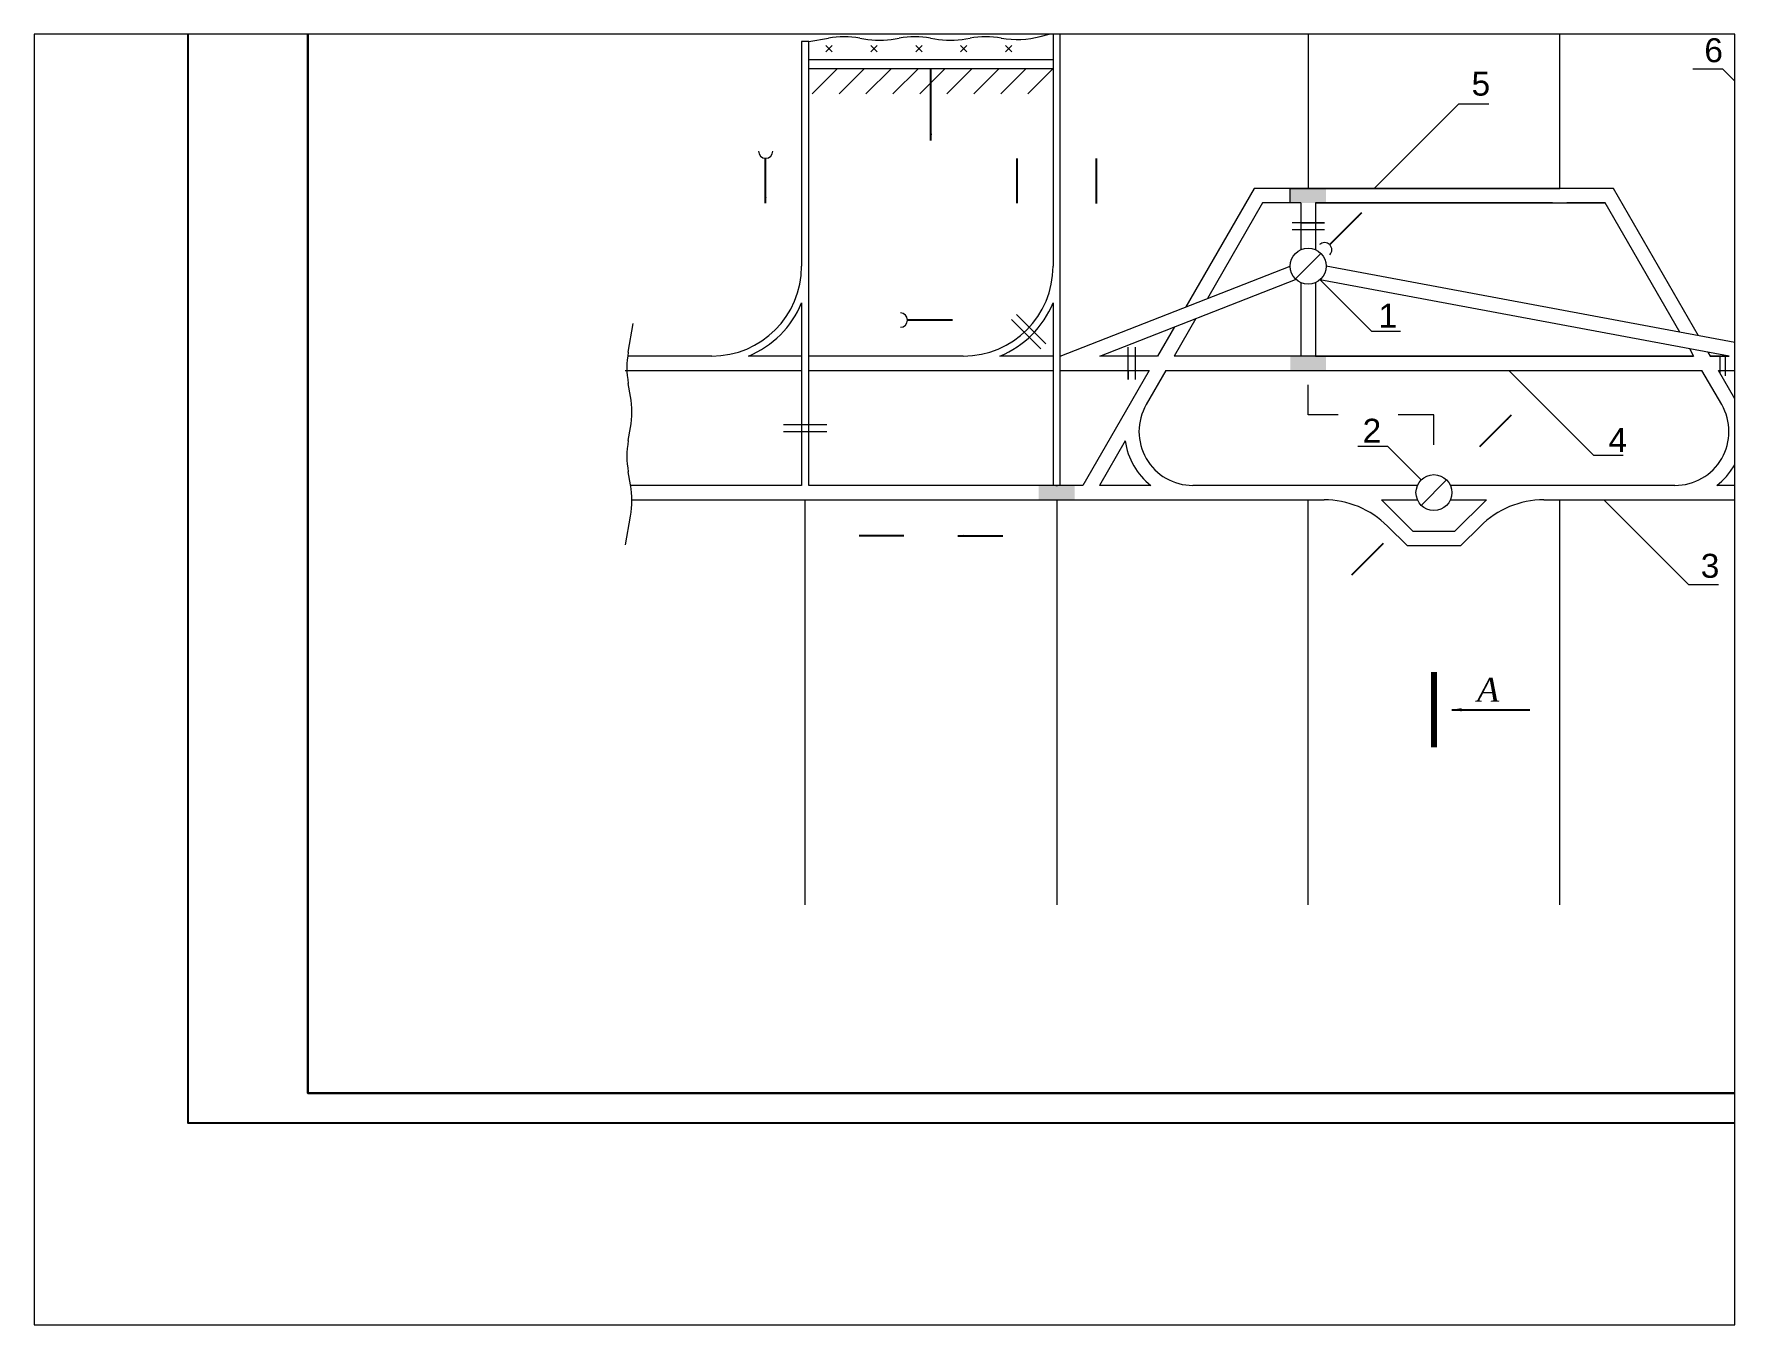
# Paper-space layout 'Лист1' of a CAD drawing. Header units: millimetres. Extents: x 26 to 231, y 20 to 176.
# The model-space entities are those that its viewports show. They can reach past a viewport. Long polylines and large blocks are cut down to what shows.
import ezdxf

# ---------------------------------------------------------------- set-up
doc = ezdxf.new("R2010")
doc.units = ezdxf.units.MM
doc.linetypes.add('ACAD_ISO02W100', pattern=[15, 12, -3])
doc.layers.get('0').update_dxf_attribs({"lineweight": 9})
doc.layers.add('osnovni', color=90, linetype='Continuous', lineweight=30)
doc.layers.add('Форматка', color=7, linetype='Continuous', lineweight=20)
doc.styles.add('ISO Proportional', font='ARIALUNI.TTF')
doc.styles.get("Standard").update_dxf_attribs({"font": 'txt.shx'})
doc.dimstyles.new('DIN', dxfattribs={"dimtxt": 3, "dimasz": 5, "dimexe": 1.25, "dimexo": 0.625, "dimtad": 1, "dimtih": 1, "dimdec": 4, "dimdsep": 46, "dimlunit": 6, "dimtxsty": 'Standard', "dimcen": 2.5, "dimadec": 0, "dimazin": 0, "dimtfac": 1, "dimtdec": 4, "dimtmove": 0, "dimatfit": 3, "dimfxl": 1, "dimtvp": 1, "dimtolj": 1, "dimtzin": 0, "dimarcsym": 0})
doc.dimstyles.new('ISO-25', dxfattribs={"dimtxt": 2.5, "dimasz": 2.5, "dimexe": 1.25, "dimexo": 0.625, "dimtad": 1, "dimtxsty": 'Standard', "dimcen": 2.5, "dimadec": 0, "dimazin": 0, "dimtfac": 1, "dimtmove": 0, "dimatfit": 3, "dimfxl": 1, "dimarcsym": 0})

msp = doc.modelspace()

# ---------------------------------------------------------------- linework, layer by layer
at = {"color": 0, "linetype": 'ACAD_ISO02W100'}
for p, q in [((632.75526, 661.63071), (632.75526, 542.87644)), ((758.75526, 542.87644), (758.75526, 661.63071)), ((632.75526, 542.87644), (758.75526, 542.87644)), ((506.39526, 394.19187), (507.11526, 394.19187)), ((380.75526, 184.14302), (380.75526, 386.99187)), ((380.75526, 386.99187), (506.75526, 386.99187)), ((506.75526, 386.99187), (506.75526, 184.14302)), ((632.75526, 184.14302), (632.75526, 386.99187)), ((669.50663, 386.99187), (687.50663, 386.99187)), ((704.0039, 386.99187), (722.0039, 386.99187)), ((758.75526, 184.14302), (758.75526, 386.99187))]:
    msp.add_line(p, q, dxfattribs=at)
at = {"color": 0}
for p, q in [((378.95526, 616.49187), (378.95526, 503.99187)), ((382.55526, 616.49187), (378.95526, 616.49187)), ((382.55526, 616.49187), (392.46764, 618.23969)), ((382.55526, 607.49187), (382.55526, 616.49187)), ((382.55526, 394.19187), (382.55526, 616.49187)), ((391.1214, 611.2885), (394.30338, 614.47048)), ((391.1214, 614.47048), (394.30338, 611.2885)), ((408.09597, 618.23969), (410.19418, 617.86972)), ((413.6214, 614.47048), (416.80338, 611.2885)), ((413.6214, 611.2885), (416.80338, 614.47048)), ((425.82251, 617.86972), (427.92071, 618.23969)), ((436.1214, 614.47047), (439.30338, 611.28849)), ((436.1214, 611.28849), (439.30338, 614.47047)), ((443.54905, 618.23969), (445.64725, 617.86972)), ((458.6214, 614.47047), (461.80338, 611.28849)), ((458.6214, 611.28849), (461.80338, 614.47047)), ((461.27559, 617.86972), (463.37379, 618.23969)), ((479.00213, 618.23969), (479.0898, 618.22423)), ((481.1214, 614.47046), (484.30338, 611.28848)), ((481.1214, 611.28848), (484.30338, 614.47046)), ((498.55083, 619.07391), (504.95526, 620.78998)), ((504.95526, 620.78998), (508.55549, 620.78998)), ((504.95526, 620.78998), (504.95526, 503.99187)), ((508.55553, 394.19187), (508.55549, 620.78998)), ((382.55526, 607.49187), (504.95526, 607.49187)), ((382.55526, 602.99187), (382.55526, 607.49187)), ((382.55526, 602.99187), (504.95526, 602.99187)), ((382.55526, 458.99187), (382.55526, 602.99187)), ((396.95521, 602.99185), (384.22729, 590.26392)), ((410.45522, 602.99185), (397.7273, 590.26393)), ((423.95523, 602.99185), (411.2273, 590.26393)), ((437.45523, 602.99185), (424.72731, 590.26393)), ((450.95524, 602.99186), (438.22732, 590.26393)), ((464.45525, 602.99186), (451.72732, 590.26394)), ((477.95525, 602.99186), (465.22733, 590.26394)), ((491.45526, 602.99186), (478.72734, 590.26394)), ((504.95526, 602.99187), (492.22734, 590.26395)), ((840.52886, 602.66827), (825.52886, 602.66827)), ((882.95526, 560.24187), (840.52886, 602.66827)), ((665.75526, 542.87644), (708.18167, 585.30285)), ((708.18167, 585.30285), (723.18167, 585.30285)), ((605.75526, 542.87644), (571.52615, 483.58987)), ((785.75526, 542.87644), (605.75526, 542.87644)), ((623.75527, 542.87637), (641.75527, 542.87637)), ((623.75527, 535.67637), (623.75527, 542.87637)), ((828.29874, 469.18898), (785.75526, 542.87644)), ((609.91219, 535.67644), (582.26099, 487.78317)), ((629.15527, 535.67644), (609.91219, 535.67644)), ((629.15527, 535.67637), (629.15527, 512.24051)), ((636.35527, 535.67644), (781.59834, 535.67644)), ((755.15527, 535.67644), (636.35527, 535.67644)), ((636.35527, 535.67637), (636.35527, 512.2405)), ((781.59834, 535.67644), (762.35527, 535.67644)), ((818.98127, 470.92731), (781.59834, 535.67644)), ((640.85527, 525.75844), (624.65527, 525.75844)), ((640.85527, 522.15844), (624.65527, 522.15844)), ((629.15527, 525.75844), (640.85527, 525.75844)), ((508.55526, 458.99187), (623.75526, 503.99187)), ((626.37499, 497.61159), (639.11923, 510.35583)), ((632.75526, 503.99187), (626.37499, 497.61159)), ((882.95526, 458.99187), (641.75526, 503.99187)), ((528.34361, 458.99187), (626.37499, 497.28537)), ((629.15527, 495.74323), (629.15527, 458.99187)), ((629.15527, 495.74323), (629.15527, 495.74323)), ((636.35527, 495.74324), (636.35527, 458.99187)), ((640.43477, 496.91399), (638.70282, 497.23712)), ((638.70282, 497.23712), (653.55206, 482.38788)), ((843.69737, 458.99187), (640.43477, 496.91399)), ((378.95526, 485.6354), (378.95526, 394.19187)), ((484.13832, 477.26323), (498.77543, 462.62612)), ((486.6839, 479.80882), (501.32101, 465.17171)), ((504.95526, 485.6354), (504.95526, 394.19187)), ((576.4986, 477.80241), (565.63833, 458.99187)), ((653.55206, 482.38788), (659.91602, 476.02392)), ((292.13311, 460.93873), (294.66235, 475.28274)), ((565.76375, 473.60911), (557.32448, 458.99187)), ((659.91602, 476.02392), (664.50532, 471.43462)), ((664.50532, 471.43462), (679.01988, 471.43462)), ((542.56154, 458.99187), (542.56154, 463.49187)), ((546.16154, 458.99187), (546.16154, 463.49187)), ((823.72039, 462.71892), (825.8722, 458.99187)), ((833.03786, 460.98058), (834.18604, 458.99187)), ((333.95526, 458.99187), (291.78983, 458.99187)), ((333.95526, 458.99187), (291.78983, 458.99187)), ((333.95526, 458.99187), (291.78983, 458.99187)), ((378.95526, 458.99187), (352.31173, 458.99187)), ((378.95526, 458.99187), (352.31173, 458.99187)), ((378.95526, 458.99187), (352.31173, 458.99187)), ((459.95526, 458.99187), (382.55526, 458.99187)), ((459.95526, 458.99187), (382.55526, 458.99187)), ((459.95526, 458.99187), (382.55526, 458.99187)), ((504.95526, 458.99187), (478.31173, 458.99187)), ((504.95526, 458.99187), (478.31173, 458.99187)), ((504.95526, 458.99187), (478.31173, 458.99187)), ((557.32448, 458.99187), (528.34361, 458.99187)), ((557.32448, 458.99187), (528.34361, 458.99187)), ((553.16756, 451.79187), (538.55609, 426.48406)), ((542.56154, 447.29187), (542.56154, 458.99187)), ((542.56154, 451.79187), (542.56154, 447.29187)), ((546.16154, 447.29187), (546.16154, 458.99187)), ((561.48141, 451.79187), (551.60872, 434.69187)), ((825.8722, 458.99187), (565.63833, 458.99187)), ((629.15527, 458.99187), (565.63833, 458.99187)), ((785.75526, 458.99194), (605.75526, 458.99194)), ((636.35527, 458.99187), (821.23923, 458.99187)), ((755.15527, 458.99187), (636.35527, 458.99187)), ((733.1922, 451.79187), (775.6186, 409.36546)), ((821.23923, 458.99187), (762.35527, 458.99187)), ((821.23923, 458.99187), (825.8722, 458.99187)), ((839.90181, 434.69187), (830.02912, 451.79187)), ((843.69737, 458.99187), (834.18604, 458.99187)), ((834.18604, 458.99187), (843.69737, 458.99187)), ((871.59834, 394.19187), (838.34297, 451.79187)), ((838.94171, 458.99187), (838.94171, 450.75482)), ((841.64171, 458.99187), (841.64171, 449.09187)), ((293.2845, 438.78056), (292.13311, 445.3104)), ((632.75527, 429.59187), (632.75527, 444.59187)), ((538.55609, 426.48406), (519.91219, 394.19187)), ((647.74318, 429.59187), (632.75527, 429.59187)), ((695.75526, 429.59187), (677.79005, 429.59187)), ((695.75526, 414.59187), (695.75526, 429.59187)), ((292.13311, 416.62238), (293.2845, 423.15222)), ((369.95526, 424.79187), (391.55526, 424.79187)), ((369.95526, 421.19187), (391.55526, 421.19187)), ((541.113, 416.51276), (528.22603, 394.19187)), ((672.65739, 413.68975), (657.65739, 413.68975)), ((689.3913, 396.95583), (672.65739, 413.68975)), ((775.6186, 409.36546), (790.6186, 409.36546)), ((863.2845, 394.19187), (850.39753, 416.51276)), ((293.2845, 394.46421), (292.13311, 400.99405)), ((702.11923, 396.95583), (689.3913, 384.22791)), ((695.75526, 390.59187), (702.11923, 396.95583)), ((293.96685, 386.99187), (640.68468, 386.99187)), ((669.50663, 386.99187), (687.50663, 386.99187)), ((669.50663, 386.99187), (685.41653, 371.08197)), ((704.0039, 386.99187), (722.0039, 386.99187)), ((722.0039, 386.99187), (706.094, 371.08197)), ((750.82585, 386.99187), (1097.80362, 386.99187)), ((780.82585, 386.99187), (823.25226, 344.56546)), ((290.75526, 364.49187), (293.2845, 378.83587)), ((672.50449, 373.81167), (682.43419, 363.88197)), ((706.094, 371.08197), (685.41653, 371.08197)), ((719.00604, 373.81167), (709.07634, 363.88197)), ((709.07634, 363.88197), (682.43419, 363.88197)), ((823.25226, 344.56546), (838.25226, 344.56546))]:
    msp.add_line(p, q, dxfattribs=at)
at = {"color": 0, "lineweight": 80}
msp.add_line((695.75526, 300.59187), (695.75526, 263.09187), dxfattribs=at)
at = {"color": 0}
for points in [[(290.52027, 451.79187), (378.95526, 451.79187)], [(290.52027, 451.79187), (378.95526, 451.79187)], [(382.55526, 451.79187), (504.95526, 451.79187)], [(382.55526, 451.79187), (504.95526, 451.79187)], [(382.55526, 451.79187), (504.95526, 451.79187)], [(508.55552, 451.79187), (553.16756, 451.79187)], [(508.55552, 451.79187), (553.16756, 451.79187)], [(508.55552, 451.79187), (553.16756, 451.79187)], [(561.48141, 451.79187), (830.02912, 451.79187)], [(561.48141, 451.79187), (830.02912, 451.79187)], [(561.48141, 451.79187), (636.35527, 451.79187)], [(636.35527, 451.79187), (830.02912, 451.79187)], [(838.34297, 451.79187), (882.95526, 451.79187)], [(838.34297, 451.79187), (882.95526, 451.79187)], [(838.34297, 451.79187), (882.95526, 451.79187)], [(378.95526, 394.19187), (293.33166, 394.19187)], [(519.91219, 394.19187), (382.55526, 394.19187)], [(465.15528, 394.19187), (382.55526, 394.19187)], [(519.91219, 394.19187), (465.15528, 394.19187)], [(553.99998, 394.19187), (528.22603, 394.19187)], [(553.99998, 394.19187), (528.22603, 394.19187)], [(687.50663, 394.19187), (574.9914, 394.19187)], [(687.50663, 394.19187), (574.9914, 394.19187)], [(816.51913, 394.19187), (704.0039, 394.19187)], [(816.51913, 394.19187), (704.0039, 394.19187)], [(863.2845, 394.19187), (837.51055, 394.19187)], [(863.2845, 394.19187), (837.51055, 394.19187)]]:
    msp.add_lwpolyline(points, dxfattribs=at)
for centre in [(632.75526, 503.99187), (695.75526, 390.59187)]:
    msp.add_circle(centre, 9, dxfattribs=at)
for centre, radius, start, end in [((400.2818, 573.92334), 45, 80, 100), ((418.00834, 662.18607), 45, 260, 280), ((435.73488, 573.92334), 45, 80, 100), ((453.46142, 662.18607), 45, 260, 280), ((471.18796, 573.92334), 45, 80, 99.99999969), ((486.90397, 662.54058), 45, 259.99999988, 285), ((360.95526, 561.64972), 3.6, 180, 0), ((641.0061, 512.2427), 3.6, 315, 135), ((333.95526, 503.99187), 45, 270, 0), ((459.95526, 503.99187), 45, 270, 0), ((333.95526, 503.99187), 48.6, 292.19160656, 337.80839343), ((428.43255, 476.99187), 3.6, 270, 90), ((459.95526, 503.99187), 48.6, 292.19160656, 337.80839343), ((336.44946, 453.12457), 45, 170, 189.99999998), ((248.96815, 430.96639), 45, 349.99999993, 10), ((574.9914, 421.19187), 27, 150, 270), ((816.51913, 421.19187), 27, 270, 30), ((336.44946, 408.80822), 45, 170, 189.99999974), ((574.9914, 421.19187), 34.2, 187.86364636, 232.13635363), ((816.51913, 421.19187), 34.2, 307.86364637, 352.13635364), ((248.96815, 386.65004), 45, 350, 10), ((640.68468, 341.99187), 45, 45, 90), ((750.82585, 341.99187), 45, 90, 135)]:
    msp.add_arc(centre, radius, start, end, dxfattribs=at)
for points in [[(623.75527, 535.67637), (623.75527, 542.87637), (641.75527, 535.67644), (641.75527, 542.87637)], [(623.75527, 451.79194), (623.75527, 458.99194), (641.75527, 451.79201), (641.75527, 458.99194)], [(497.75529, 386.9903), (497.75529, 394.1903), (515.75529, 386.99038), (515.75529, 394.1903)]]:
    msp.add_solid(points, dxfattribs=at)
at = {"layer": 'Форматка', "color": 0, "lineweight": 25}
msp.add_lwpolyline([(2591.68301, 74.78085), (71.68301, 74.78085), (71.68301, 1856.78085), (2591.68301, 1856.78085)], close=True, dxfattribs=at)
at = {"layer": 'Форматка', "color": 0, "lineweight": 30}
msp.add_lwpolyline([(2576.68301, 89.78085), (131.68301, 89.78085), (131.68301, 1841.78085), (2576.68301, 1841.78085)], close=True, dxfattribs=at)

# ---------------------------------------------------------------- texts
at = {"color": 0, "char_height": 12, "attachment_point": 1, "style": 'ISO Proportional'}
for s, insert, width in [('6', (831.21691, 618.1747), 13.4547), ('5', (714.60099, 601.43403), 15.944115), ('1', (668.02763, 485.2155), 9.9684), ('2', (660.01169, 427.58728), 14.3598), ('4', (783.20192, 422.97243), 13.8513), ('3', (829.41093, 359.9472), 12.1509), ('{\\fTimes New Roman|b0|i1|c0|p18;A}', (717.34808, 297.8317), 21.4083)]:
    msp.add_mtext(s, dxfattribs=dict(at, insert=insert, width=width))

# ---------------------------------------------------------------- leaders
at = {"color": 0}
for points, dimstyle, override in [([(443.75526, 566.92431), (443.75526, 602.99187)], 'ISO-25', {"dimasz": 3.5, "dimgap": 0.625, "dimtad": 0}), ([(360.95526, 535.49187), (360.95526, 558.04972)], 'ISO-25', {"dimasz": 3, "dimgap": 0.625, "dimtad": 0}), ([(486.95552, 535.49197), (486.95552, 557.98256)], 'ISO-25', {"dimasz": 3, "dimgap": 0.625, "dimtad": 0}), ([(526.55552, 557.99197), (526.55552, 535.47689)], 'ISO-25', {"dimasz": 3, "dimgap": 0.625, "dimtad": 0}), ([(659.48409, 530.72069), (643.55168, 514.78829)], 'ISO-25', {"dimasz": 3, "dimgap": 0.625, "dimtad": 0}), ([(454.55526, 476.99187), (432.03255, 476.99187)], 'ISO-25', {"dimasz": 3, "dimgap": 0.625, "dimtad": 0}), ([(734.50792, 429.34453), (718.6525, 413.48911)], 'ISO-25', {"dimasz": 3, "dimgap": 0.625, "dimtad": 0}), ([(430.21289, 368.99187), (407.75526, 368.99187)], 'ISO-25', {"dimasz": 3, "dimgap": 0.625, "dimtad": 0}), ([(457.28006, 368.99187), (479.75526, 368.99187)], 'ISO-25', {"dimasz": 3, "dimgap": 0.625, "dimtad": 0}), ([(670.26666, 365.10326), (654.38007, 349.21667)], 'ISO-25', {"dimasz": 3, "dimgap": 0.625, "dimtad": 0}), ([(704.69771, 281.84187), (743.81654, 281.84187)], 'DIN', {"dimgap": 0.625, "dimtad": 0})]:
    msp.add_leader(points, dimstyle=dimstyle, override=override, dxfattribs=at)

psp = doc.layouts.new('Лист1')

# ---------------------------------------------------------------- viewports
at = {"layer": 'osnovni'}
psp.add_viewport(center=(128.5, 97.5), size=(205.6, 156), view_center_point=(420.5, 297), view_height=646.5646662, dxfattribs=at)

doc.saveas('drawing.dxf')
